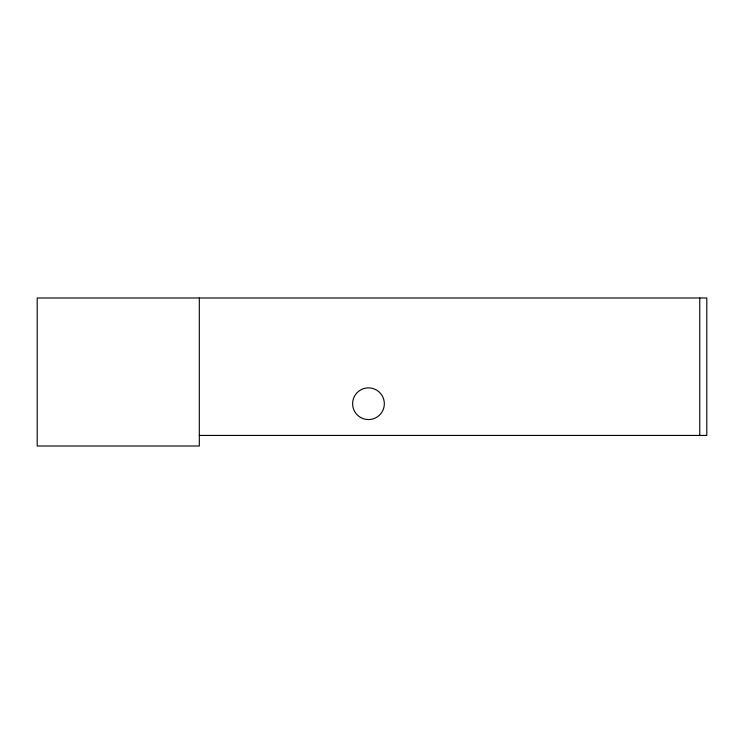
<?xml version="1.0" encoding="UTF-8"?>
<svg xmlns="http://www.w3.org/2000/svg" width="744" height="744" viewBox="0 0 744 744"><rect width="100%" height="100%" fill="white"/><g stroke="black" fill="none" stroke-linecap="round" stroke-linejoin="round"><path stroke-width="1.12" d="M199.318 435.435L706.8 435.435L706.8 297.991L37.2 297.991L37.2 446.009L199.318 446.009L199.318 297.991M699.751 297.991L699.751 435.435M360.542 417.449A15.857 15.857 0 0 0 384.332 403.722A15.857 15.857 0 0 0 360.542 389.986A15.857 15.857 0 0 0 360.542 417.449"/></g></svg>
